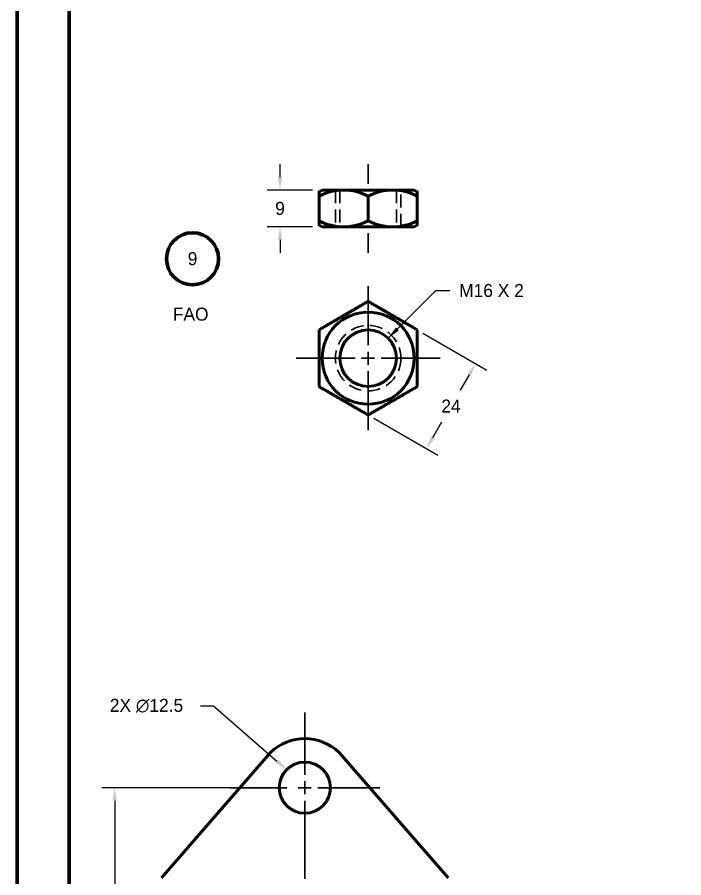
# Model space of a CAD drawing. Header units: millimetres. Extents: x -51 to 863, y 13 to 623.
# Drawn here: x -51.1 to 111.7, y 204.4 to 414.6 of the extents above; entities that cross this region are included whole.
import ezdxf

# ---------------------------------------------------------------- set-up
doc = ezdxf.new("R2010")
doc.units = ezdxf.units.MM
doc.header["$LTSCALE"] = 25.4
doc.linetypes.add('CENTER2', pattern=[1.125, 0.75, -0.125, 0.125, -0.125])
doc.linetypes.add('HIDDEN2', pattern=[0.1875, 0.125, -0.0625])
for name, color, linetype, lineweight in [('BORDER', 6, 'Continuous', 80), ('CENTER', 2, 'CENTER2', 30), ('DIMENSION', 4, 'Continuous', 30), ('HIDDEN', 1, 'HIDDEN2', 30), ('OBJECT', 7, 'Continuous', 60)]:
    doc.layers.add(name, color=color, linetype=linetype, lineweight=lineweight)
doc.styles.add('GDT', font='gdt.shx')
doc.styles.get("Standard").update_dxf_attribs({"font": 'TAHOMA.TTF'})
doc.dimstyles.new('ANSI', dxfattribs={"dimscale": 25.4, "dimtxt": 0.125, "dimasz": 0.125, "dimexe": 0.125, "dimexo": 0.0625, "dimgap": 0.09, "dimtad": 0, "dimtih": 1, "dimtoh": 1, "dimdec": 0, "dimzin": 0, "dimdsep": 46, "dimtxsty": 'GDT', "dimcen": 0, "dimadec": 0, "dimazin": 0, "dimtfac": 1, "dimtdec": 0, "dimtofl": 0, "dimtmove": 0, "dimatfit": 3, "dimfxl": 1, "dimtolj": 1, "dimtzin": 0, "dimarcsym": 0})

# ---------------------------------------------------------------- blocks, each defined once
blk = doc.blocks.new('*D48')
at = {"layer": 'Defpoints', "color": 0, "transparency": 16777216}
for p in [(22.63, 372.4), (13.1, 363.4), (22.63, 363.4)]:
    blk.add_point(p, dxfattribs=at)
at = {"layer": 'DIMENSION', "color": 0, "lineweight": -2, "transparency": 16777216}
for p, q in [((13.1, 375.58), (13.1, 378.75)), ((21.04, 372.4), (9.93, 372.4)), ((21.04, 363.4), (9.93, 363.4)), ((13.1, 360.23), (13.1, 357.05))]:
    blk.add_line(p, q, dxfattribs=at)
at = {"layer": 'DIMENSION', "color": 0, "transparency": 16777216}
for points in [[(12.57, 375.58), (13.63, 375.58), (13.1, 372.4)], [(12.57, 360.23), (13.63, 360.23), (13.1, 363.4)]]:
    blk.add_solid(points, dxfattribs=at)
at = {"layer": 'DIMENSION', "color": 0, "transparency": 16777216, "insert": (13.1, 367.9), "char_height": 3.175, "attachment_point": 5, "style": 'GDT'}
blk.add_mtext('\\A1;9', dxfattribs=at)
blk = doc.blocks.new('*D49')
at = {"layer": 'Defpoints', "color": 0, "transparency": 16777216}
for p in [(14.73, 230.86), (24.15, 222.64)]:
    blk.add_point(p, dxfattribs=at)
at = {"layer": 'DIMENSION', "color": 0, "lineweight": -2, "transparency": 16777216}
for p, q in [((-6.34, 246.45), (-3.17, 246.45)), ((-3.17, 246.45), (12.33, 232.94))]:
    blk.add_line(p, q, dxfattribs=at)
at = {"layer": 'DIMENSION', "color": 0, "transparency": 16777216}
blk.add_solid([(12.68, 233.34), (11.99, 232.54), (14.73, 230.86)], dxfattribs=at)
at = {"layer": 'DIMENSION', "color": 0, "transparency": 16777216, "insert": (-19.52, 246.45), "char_height": 3.175, "attachment_point": 5, "style": 'GDT'}
blk.add_mtext('\\A1;2X ∅12.5', dxfattribs=at)
blk = doc.blocks.new('*D53')
at = {"layer": 'Defpoints', "color": 0, "transparency": 16777216}
for p in [(14.8, 226.44), (-27.28, 150.44), (14.68, 150.44)]:
    blk.add_point(p, dxfattribs=at)
at = {"layer": 'DIMENSION', "color": 0, "lineweight": -2, "transparency": 16777216}
for p, q in [((13.21, 226.44), (-30.46, 226.44)), ((-27.28, 223.26), (-27.28, 192.31)), ((-27.28, 153.61), (-27.28, 184.56)), ((13.1, 150.44), (-30.46, 150.44))]:
    blk.add_line(p, q, dxfattribs=at)
at = {"layer": 'DIMENSION', "color": 0, "transparency": 16777216}
for points in [[(-27.81, 223.26), (-26.75, 223.26), (-27.28, 226.44)], [(-27.81, 153.61), (-26.75, 153.61), (-27.28, 150.44)]]:
    blk.add_solid(points, dxfattribs=at)
at = {"layer": 'DIMENSION', "color": 0, "transparency": 16777216, "insert": (-27.28, 188.44), "char_height": 3.175, "attachment_point": 5, "style": 'GDT'}
blk.add_mtext('\\A1;76', dxfattribs=at)
blk = doc.blocks.new('*D66')
at = {"layer": 'Defpoints', "color": 0, "transparency": 16777216}
for p in [(46.63, 338.26), (60.87, 330.04), (34.63, 317.48)]:
    blk.add_point(p, dxfattribs=at)
at = {"layer": 'DIMENSION', "color": 0, "lineweight": -2, "transparency": 16777216}
for p, q in [((48, 337.47), (63.62, 328.45)), ((59.29, 327.29), (57.11, 323.52)), ((36, 316.69), (51.62, 307.67)), ((50.46, 312), (52.64, 315.77))]:
    blk.add_line(p, q, dxfattribs=at)
at = {"layer": 'DIMENSION', "color": 0, "transparency": 16777216}
for points in [[(58.83, 327.55), (59.74, 327.02), (60.87, 330.04)], [(50, 312.27), (50.92, 311.74), (48.87, 309.25)]]:
    blk.add_solid(points, dxfattribs=at)
at = {"layer": 'DIMENSION', "color": 0, "transparency": 16777216, "insert": (54.87, 319.65), "char_height": 3.175, "attachment_point": 5, "style": 'GDT'}
blk.add_mtext('\\A1;24', dxfattribs=at)

msp = doc.modelspace()

# ---------------------------------------------------------------- linework, layer by layer
at = {"layer": 'BORDER', "color": 7}
for points in [[(-51.1, 13), (863.3, 13), (863.3, 622.6), (-51.1, 622.6)], [(-38.4, 25.7), (850.6, 25.7), (850.6, 609.9), (-38.4, 609.9)]]:
    msp.add_lwpolyline(points, close=True, dxfattribs=at)
msp.add_circle((-8.27, 355.61), 6.35, dxfattribs=at)
at = {"layer": 'CENTER', "color": 7}
for p, q in [((34.63, 373.91), (34.63, 378.75)), ((34.63, 361.9), (34.63, 357.05)), ((34.63, 334.51), (34.63, 348.94)), ((34.63, 329.75), (34.63, 332.92)), ((31.45, 331.34), (17.03, 331.34)), ((33.04, 331.34), (36.21, 331.34)), ((37.8, 331.34), (52.23, 331.34)), ((34.63, 328.16), (34.63, 313.74)), ((19.15, 229.61), (19.15, 244.79)), ((19.15, 224.85), (19.15, 228.02)), ((14.8, 226.44), (0.8, 226.44)), ((17.56, 226.44), (20.73, 226.44)), ((22.32, 226.44), (37.5, 226.44)), ((19.15, 223.26), (19.15, 153.61))]:
    msp.add_line(p, q, dxfattribs=at)
at = {"layer": 'HIDDEN', "color": 7}
for p, q in [((26.63, 372.4), (26.63, 363.4)), ((27.71, 372.4), (27.71, 363.4)), ((41.54, 372.4), (41.54, 363.4)), ((42.63, 363.4), (42.63, 372.4))]:
    msp.add_line(p, q, dxfattribs=at)
msp.add_circle((34.63, 331.34), 8, dxfattribs=at)
at = {"layer": 'OBJECT', "color": 7}
for p, q in [((23.38, 372.4), (22.63, 371.97)), ((45.88, 372.4), (23.38, 372.4)), ((42.63, 372.4), (26.63, 372.4)), ((45.88, 372.4), (46.63, 371.97)), ((22.63, 370.9), (22.63, 364.91)), ((34.63, 370.9), (34.63, 364.91)), ((46.63, 370.9), (46.63, 364.91)), ((23.38, 363.4), (22.63, 363.84)), ((45.88, 363.4), (46.63, 363.84)), ((23.38, 363.4), (45.88, 363.4)), ((-15.85, 204.44), (10.77, 235.03)), ((54.15, 204.44), (27.52, 235.03))]:
    msp.add_line(p, q, dxfattribs=at)
for centre, radius in [((34.63, 331.34), 11.25), ((34.63, 331.34), 6.92), ((19.15, 226.44), 6.25)]:
    msp.add_circle(centre, radius, dxfattribs=at)
for centre, radius, start, end in [((28.63, 359.69), 12.71, 61.8414, 118.1586), ((40.63, 359.69), 12.71, 61.8414, 118.1586), ((28.63, 376.12), 12.71, 241.8414, 298.1586), ((40.63, 376.12), 12.71, 241.8414, 298.1586), ((19.15, 226.44), 12, 45.7559, 134.2441)]:
    msp.add_arc(centre, radius, start, end, dxfattribs=at)
for points, weights in [([(22.63, 370.9), (22.63, 371.97), (22.63, 371.97)], [1, 1.07735026919, 1.07735026919]), ([(46.63, 371.97), (46.63, 371.97), (46.63, 370.9)], [1.07735026919, 1.07735026919, 1]), ([(22.63, 363.84), (22.63, 363.84), (22.63, 364.91)], [1.07735026919, 1.07735026919, 1]), ([(46.63, 364.91), (46.63, 363.84), (46.63, 363.84)], [1, 1.07735026919, 1.07735026919]), ([(22.63, 338.26), (28.63, 341.73), (34.63, 345.19)], [1, 1.15470053838, 1]), ([(34.63, 345.19), (40.63, 341.73), (46.63, 338.26)], [1, 1.15470053838, 1]), ([(22.63, 324.41), (22.63, 331.34), (22.63, 338.26)], [1, 1.15470053838, 1]), ([(46.63, 338.26), (46.63, 331.34), (46.63, 324.41)], [1, 1.15470053838, 1]), ([(34.63, 317.48), (28.63, 320.94), (22.63, 324.41)], [1, 1.15470053838, 1]), ([(46.63, 324.41), (40.63, 320.94), (34.63, 317.48)], [1, 1.15470053838, 1])]:
    msp.add_rational_spline(points, weights, degree=2, dxfattribs=at)

# ---------------------------------------------------------------- texts
at = {"layer": 'DIMENSION', "color": 7, "char_height": 3.175}
for s, width, insert, attachment_point in [('{\\Fgdt|c0;9}', 6.9999, (-8.27, 355.61), 5), ('{\\Fgdt|c0;FAO}', 8.9203, (-13.09, 343.68), 1)]:
    msp.add_mtext_dynamic_manual_height_columns(s, width=width, gutter_width=1, heights=[0], dxfattribs=dict(at, insert=insert, attachment_point=attachment_point))
at = {"layer": 'DIMENSION', "color": 7, "insert": (56.85, 347.85), "char_height": 3.175, "attachment_point": 4, "style": 'GDT'}
msp.add_mtext('\\A1;M16 X 2', dxfattribs=at)

# ---------------------------------------------------------------- dimensions: what is measured, and where the dimension line sits
at = {"layer": 'DIMENSION', "color": 7}
dim = msp.add_linear_dim(base=(13.1, 363.4), p1=(22.63, 372.4), p2=(22.63, 363.4), angle=90, dimstyle='ANSI', dxfattribs=at)
dim.commit()
dim.dimension.update_dxf_attribs({"geometry": '*D48', "text_midpoint": (13.1, 367.9)})
dim = msp.add_aligned_dim(p1=(34.63, 317.48), p2=(46.63, 338.26), distance=-16.45, dimstyle='ANSI', dxfattribs=at)
dim.commit()
dim.dimension.update_dxf_attribs({"geometry": '*D66', "text_midpoint": (54.87, 319.65)})
dim = msp.add_diameter_dim_2p(p1=(24.15, 222.64), p2=(14.73, 230.86), text='2X <>', dimstyle='ANSI', override={"dimdec": 1}, dxfattribs=at)
dim.commit()
dim.dimension.update_dxf_attribs({"geometry": '*D49', "text_midpoint": (-19.52, 246.45), "dimtype": 163})
dim = msp.add_linear_dim(base=(-27.28, 150.44), p1=(14.8, 226.44), p2=(14.68, 150.44), angle=90, dimstyle='ANSI', dxfattribs=at)
dim.commit()
dim.dimension.update_dxf_attribs({"geometry": '*D53', "text_midpoint": (-27.28, 188.44), "dimtype": 160})

# ---------------------------------------------------------------- leaders
at = {"layer": 'DIMENSION', "color": 7, "annotation_type": 0, "has_hookline": 1, "hookline_direction": 0, "text_width": 21.02}
msp.add_leader([(39.52, 336.23), (51.14, 347.85), (54.56, 347.85)], dimstyle='ANSI', dxfattribs=at)

doc.saveas('drawing.dxf')
